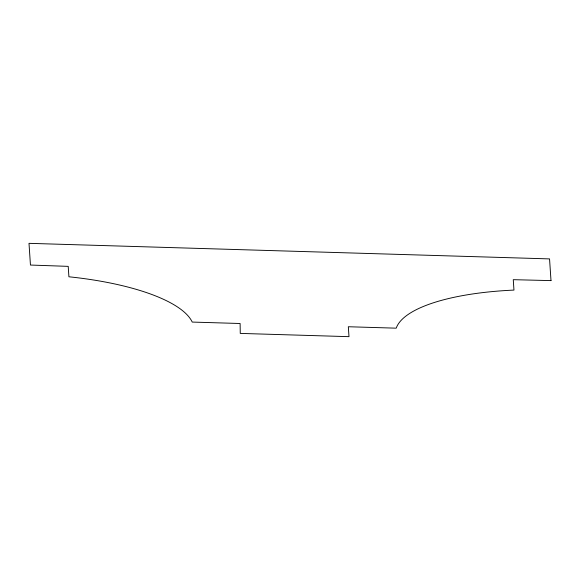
<?xml version="1.0" encoding="UTF-8"?>
<svg xmlns="http://www.w3.org/2000/svg" width="580" height="580" viewBox="0 0 580 580"><rect width="100%" height="100%" fill="white"/><g stroke="black" fill="none" stroke-linecap="round" stroke-linejoin="round"><path stroke-width="0.87" d="M551 280.611L513.264 279.676L513.96 290.087A159.022 49.14 2.3 0 0 396.212 328.171L348.333 326.743L348.993 336.661L240.258 333.406L240.12 323.502L192.234 322.074A159.022 49.14 2.3 0 0 68.911 276.783L68.215 266.365L30.45 265.046L29 243.339L549.55 258.905L551 280.611"/></g></svg>
